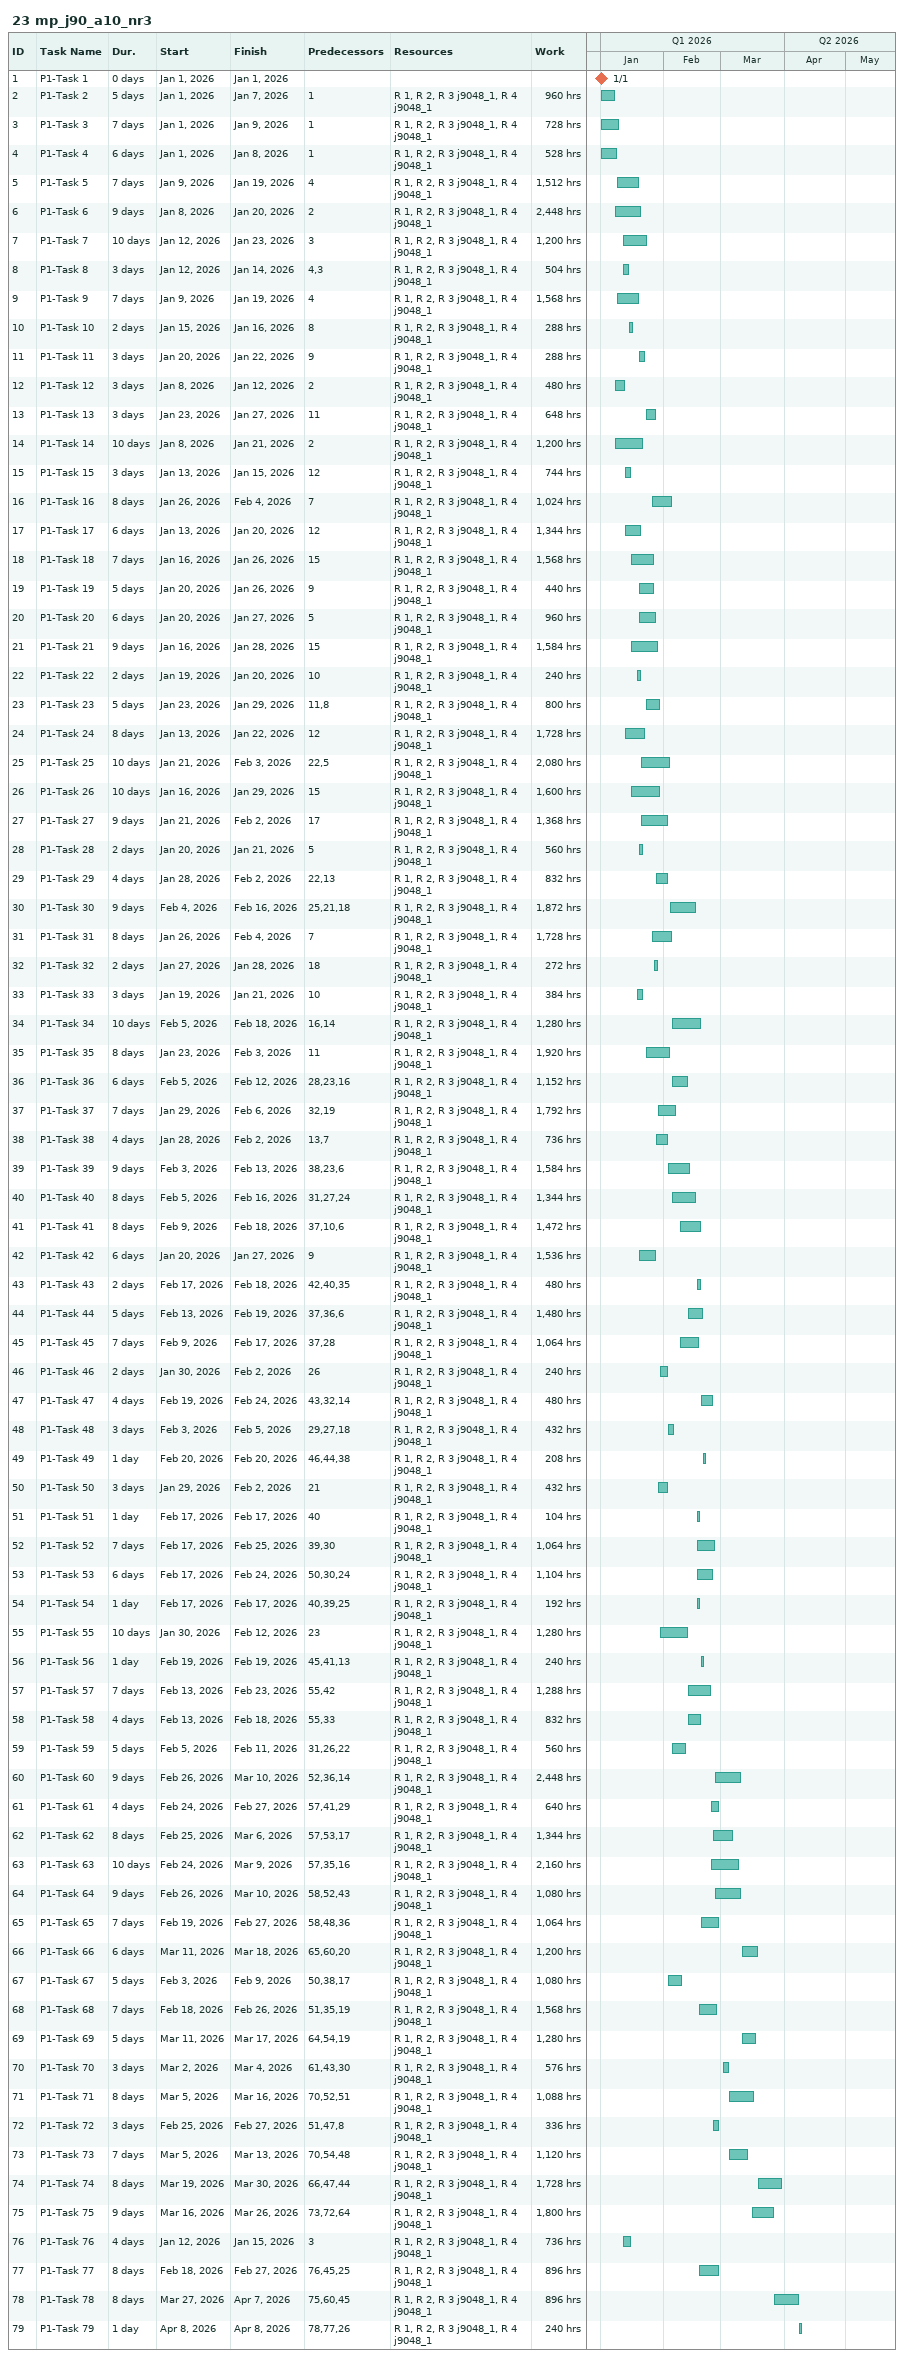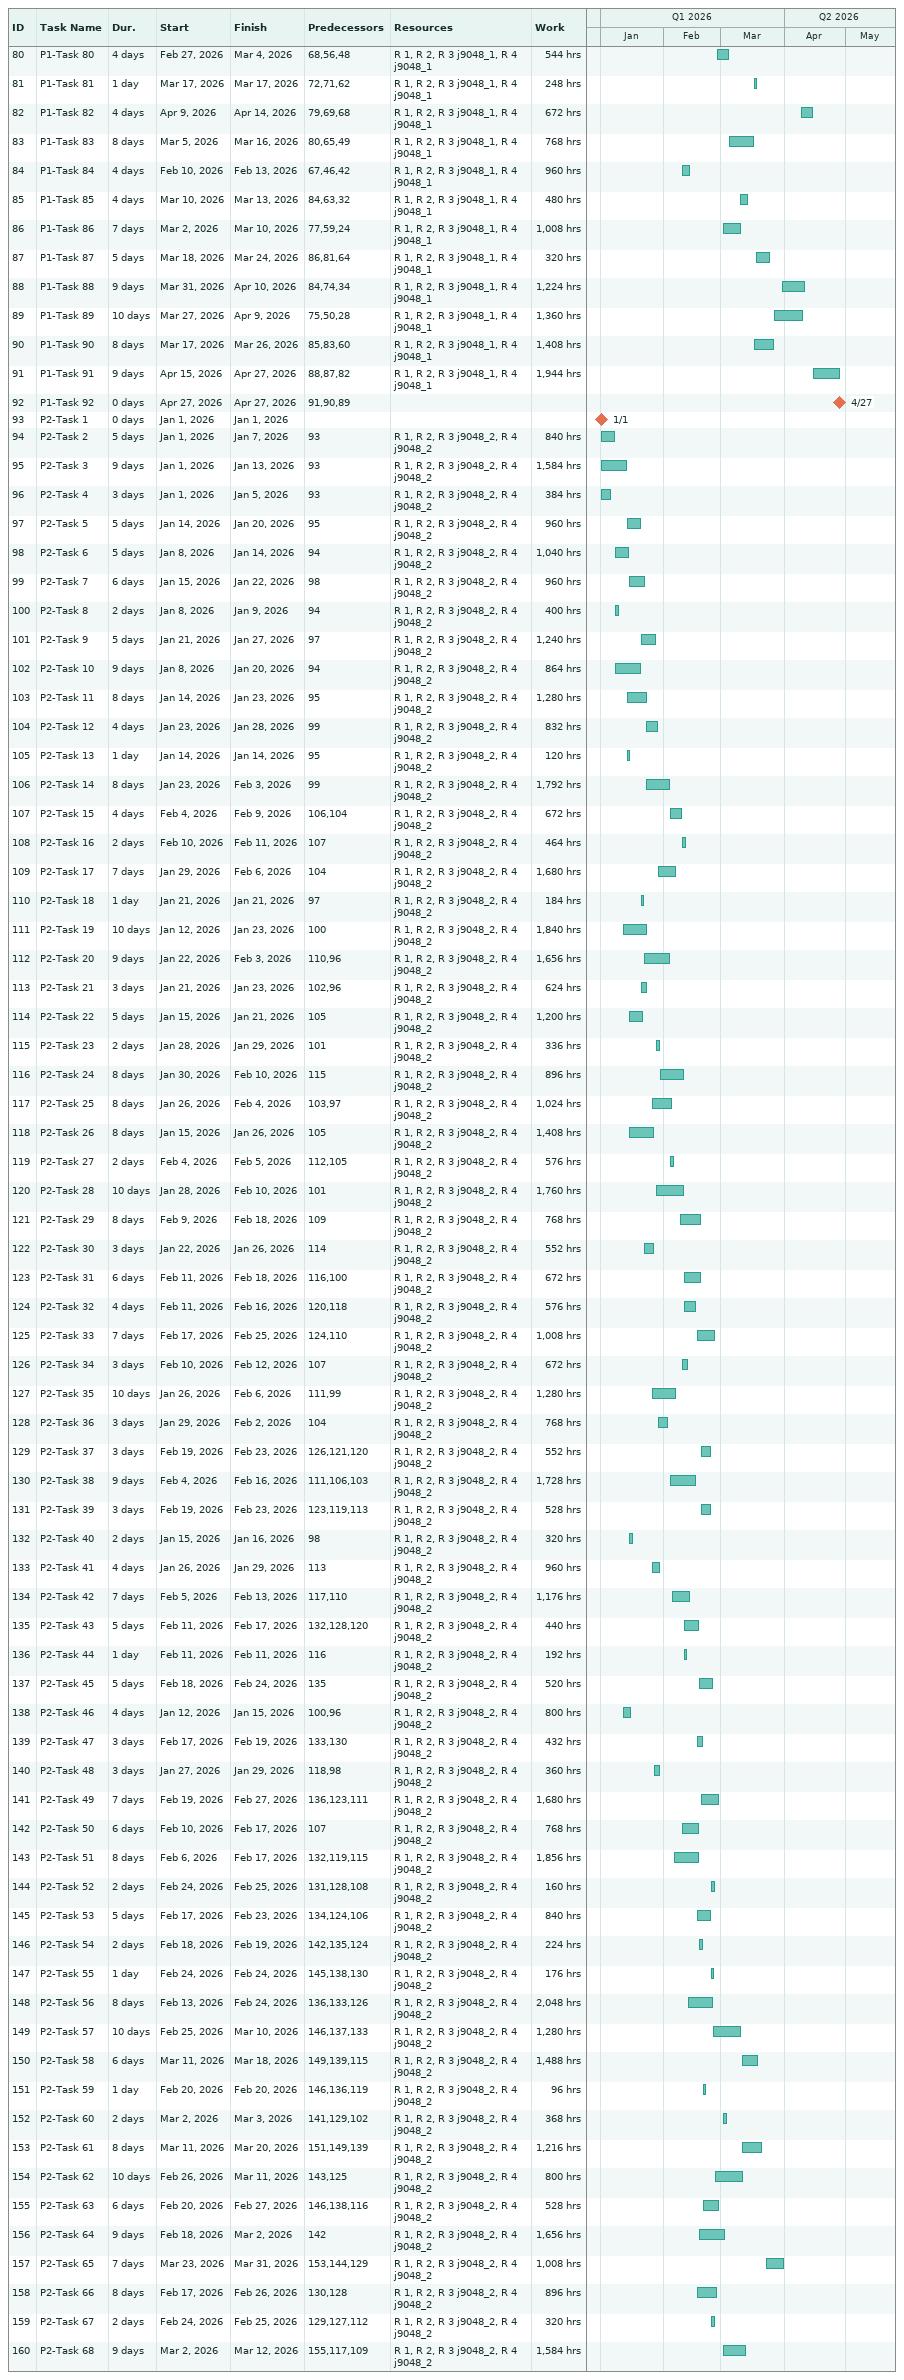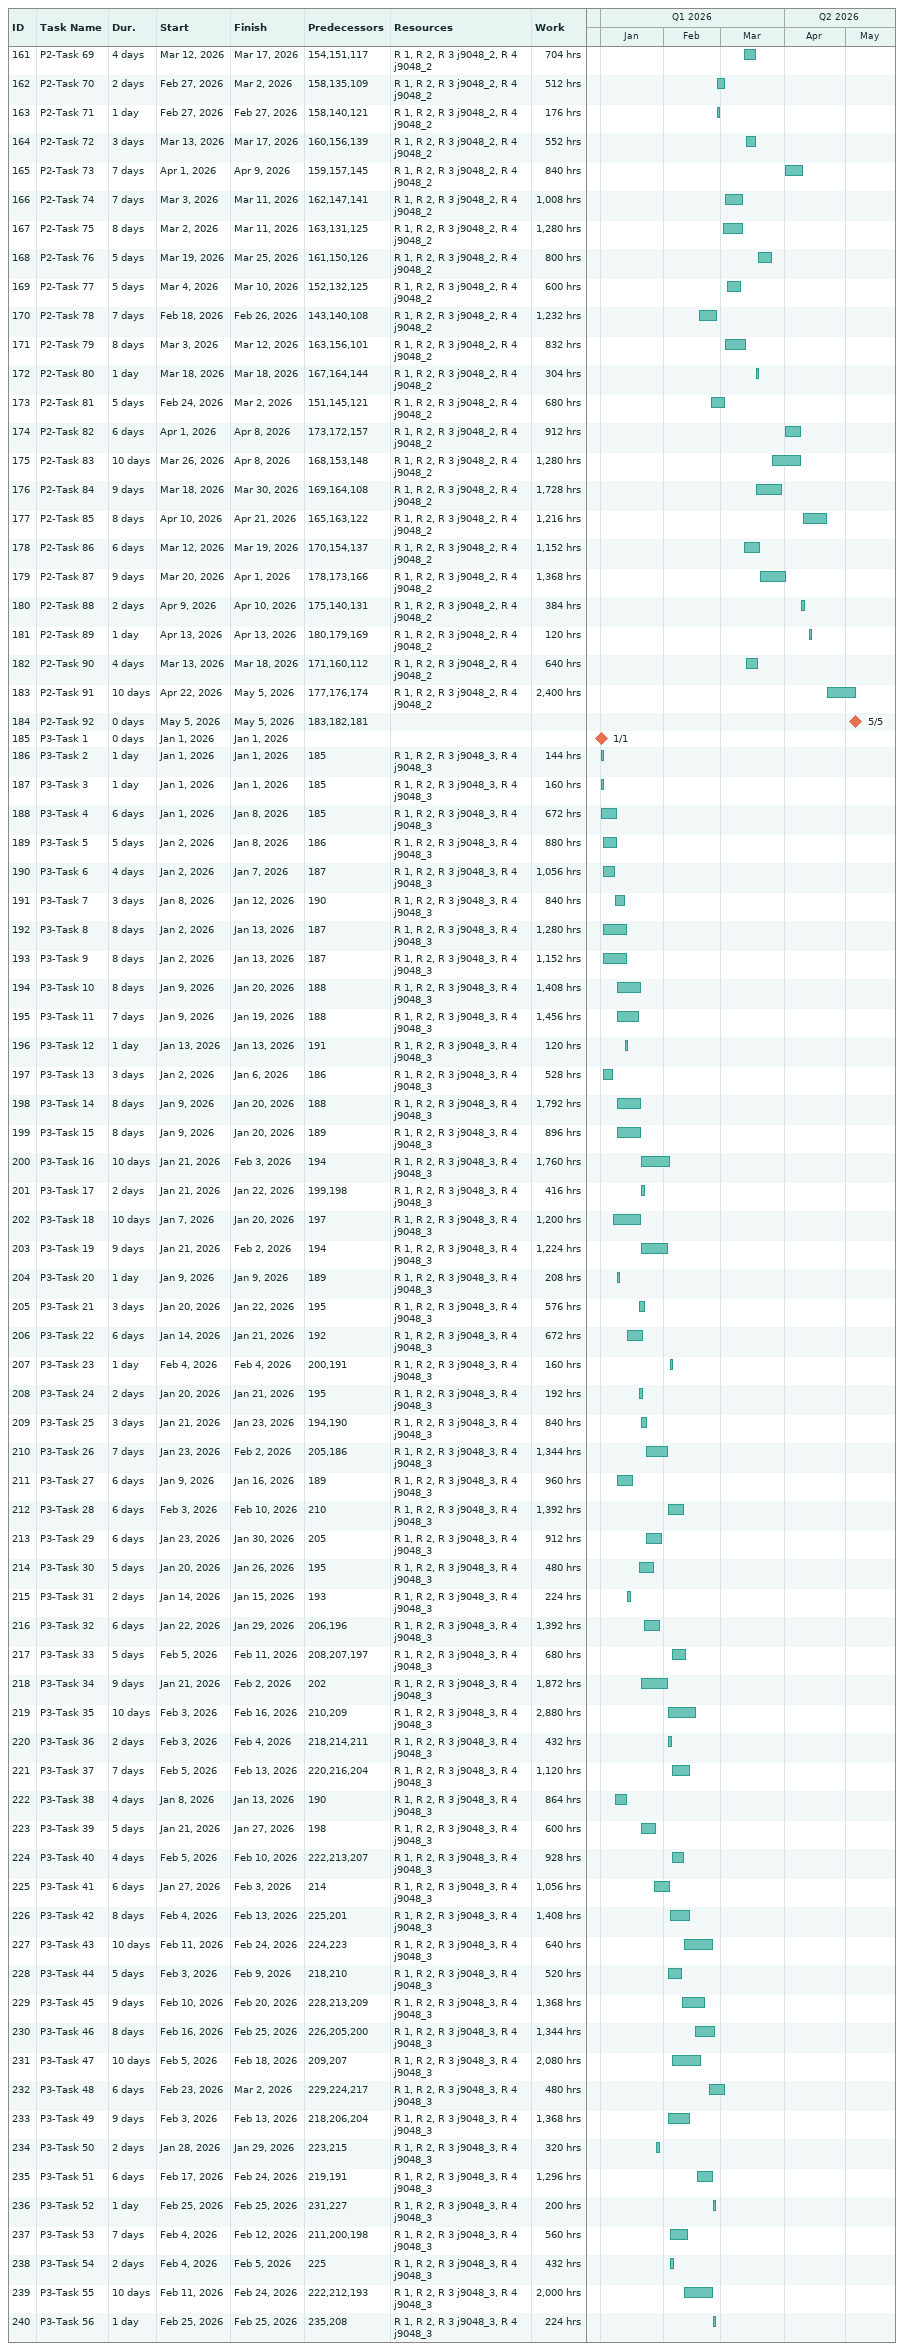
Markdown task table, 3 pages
23 mp_j90_a10_nr3

| ID | Task | Duration | Start | Finish | Predecessors | Resources | Work (h) |
|---|---|---|---|---|---|---|---|
| 1 | P1-Task 1 | 0d | 2026-01-01 | 2026-01-01 |  |  |  |
| 2 | P1-Task 2 | 5d | 2026-01-01 | 2026-01-07 | 1 | R 1, R 2, R 3 j9048_1, R 4 j9048_1 | 960 |
| 3 | P1-Task 3 | 7d | 2026-01-01 | 2026-01-09 | 1 | R 1, R 2, R 3 j9048_1, R 4 j9048_1 | 728 |
| 4 | P1-Task 4 | 6d | 2026-01-01 | 2026-01-08 | 1 | R 1, R 2, R 3 j9048_1, R 4 j9048_1 | 528 |
| 5 | P1-Task 5 | 7d | 2026-01-09 | 2026-01-19 | 4 | R 1, R 2, R 3 j9048_1, R 4 j9048_1 | 1512 |
| 6 | P1-Task 6 | 9d | 2026-01-08 | 2026-01-20 | 2 | R 1, R 2, R 3 j9048_1, R 4 j9048_1 | 2448 |
| 7 | P1-Task 7 | 10d | 2026-01-12 | 2026-01-23 | 3 | R 1, R 2, R 3 j9048_1, R 4 j9048_1 | 1200 |
| 8 | P1-Task 8 | 3d | 2026-01-12 | 2026-01-14 | 4, 3 | R 1, R 2, R 3 j9048_1, R 4 j9048_1 | 504 |
| 9 | P1-Task 9 | 7d | 2026-01-09 | 2026-01-19 | 4 | R 1, R 2, R 3 j9048_1, R 4 j9048_1 | 1568 |
| 10 | P1-Task 10 | 2d | 2026-01-15 | 2026-01-16 | 8 | R 1, R 2, R 3 j9048_1, R 4 j9048_1 | 288 |
| 11 | P1-Task 11 | 3d | 2026-01-20 | 2026-01-22 | 9 | R 1, R 2, R 3 j9048_1, R 4 j9048_1 | 288 |
| 12 | P1-Task 12 | 3d | 2026-01-08 | 2026-01-12 | 2 | R 1, R 2, R 3 j9048_1, R 4 j9048_1 | 480 |
| 13 | P1-Task 13 | 3d | 2026-01-23 | 2026-01-27 | 11 | R 1, R 2, R 3 j9048_1, R 4 j9048_1 | 648 |
| 14 | P1-Task 14 | 10d | 2026-01-08 | 2026-01-21 | 2 | R 1, R 2, R 3 j9048_1, R 4 j9048_1 | 1200 |
| 15 | P1-Task 15 | 3d | 2026-01-13 | 2026-01-15 | 12 | R 1, R 2, R 3 j9048_1, R 4 j9048_1 | 744 |
| 16 | P1-Task 16 | 8d | 2026-01-26 | 2026-02-04 | 7 | R 1, R 2, R 3 j9048_1, R 4 j9048_1 | 1024 |
| 17 | P1-Task 17 | 6d | 2026-01-13 | 2026-01-20 | 12 | R 1, R 2, R 3 j9048_1, R 4 j9048_1 | 1344 |
| 18 | P1-Task 18 | 7d | 2026-01-16 | 2026-01-26 | 15 | R 1, R 2, R 3 j9048_1, R 4 j9048_1 | 1568 |
| 19 | P1-Task 19 | 5d | 2026-01-20 | 2026-01-26 | 9 | R 1, R 2, R 3 j9048_1, R 4 j9048_1 | 440 |
| 20 | P1-Task 20 | 6d | 2026-01-20 | 2026-01-27 | 5 | R 1, R 2, R 3 j9048_1, R 4 j9048_1 | 960 |
| 21 | P1-Task 21 | 9d | 2026-01-16 | 2026-01-28 | 15 | R 1, R 2, R 3 j9048_1, R 4 j9048_1 | 1584 |
| 22 | P1-Task 22 | 2d | 2026-01-19 | 2026-01-20 | 10 | R 1, R 2, R 3 j9048_1, R 4 j9048_1 | 240 |
| 23 | P1-Task 23 | 5d | 2026-01-23 | 2026-01-29 | 11, 8 | R 1, R 2, R 3 j9048_1, R 4 j9048_1 | 800 |
| 24 | P1-Task 24 | 8d | 2026-01-13 | 2026-01-22 | 12 | R 1, R 2, R 3 j9048_1, R 4 j9048_1 | 1728 |
| 25 | P1-Task 25 | 10d | 2026-01-21 | 2026-02-03 | 22, 5 | R 1, R 2, R 3 j9048_1, R 4 j9048_1 | 2080 |
| 26 | P1-Task 26 | 10d | 2026-01-16 | 2026-01-29 | 15 | R 1, R 2, R 3 j9048_1, R 4 j9048_1 | 1600 |
| 27 | P1-Task 27 | 9d | 2026-01-21 | 2026-02-02 | 17 | R 1, R 2, R 3 j9048_1, R 4 j9048_1 | 1368 |
| 28 | P1-Task 28 | 2d | 2026-01-20 | 2026-01-21 | 5 | R 1, R 2, R 3 j9048_1, R 4 j9048_1 | 560 |
| 29 | P1-Task 29 | 4d | 2026-01-28 | 2026-02-02 | 22, 13 | R 1, R 2, R 3 j9048_1, R 4 j9048_1 | 832 |
| 30 | P1-Task 30 | 9d | 2026-02-04 | 2026-02-16 | 25, 21, 18 | R 1, R 2, R 3 j9048_1, R 4 j9048_1 | 1872 |
| 31 | P1-Task 31 | 8d | 2026-01-26 | 2026-02-04 | 7 | R 1, R 2, R 3 j9048_1, R 4 j9048_1 | 1728 |
| 32 | P1-Task 32 | 2d | 2026-01-27 | 2026-01-28 | 18 | R 1, R 2, R 3 j9048_1, R 4 j9048_1 | 272 |
| 33 | P1-Task 33 | 3d | 2026-01-19 | 2026-01-21 | 10 | R 1, R 2, R 3 j9048_1, R 4 j9048_1 | 384 |
| 34 | P1-Task 34 | 10d | 2026-02-05 | 2026-02-18 | 16, 14 | R 1, R 2, R 3 j9048_1, R 4 j9048_1 | 1280 |
| 35 | P1-Task 35 | 8d | 2026-01-23 | 2026-02-03 | 11 | R 1, R 2, R 3 j9048_1, R 4 j9048_1 | 1920 |
| 36 | P1-Task 36 | 6d | 2026-02-05 | 2026-02-12 | 28, 23, 16 | R 1, R 2, R 3 j9048_1, R 4 j9048_1 | 1152 |
| 37 | P1-Task 37 | 7d | 2026-01-29 | 2026-02-06 | 32, 19 | R 1, R 2, R 3 j9048_1, R 4 j9048_1 | 1792 |
| 38 | P1-Task 38 | 4d | 2026-01-28 | 2026-02-02 | 13, 7 | R 1, R 2, R 3 j9048_1, R 4 j9048_1 | 736 |
| 39 | P1-Task 39 | 9d | 2026-02-03 | 2026-02-13 | 38, 23, 6 | R 1, R 2, R 3 j9048_1, R 4 j9048_1 | 1584 |
| 40 | P1-Task 40 | 8d | 2026-02-05 | 2026-02-16 | 31, 27, 24 | R 1, R 2, R 3 j9048_1, R 4 j9048_1 | 1344 |
| 41 | P1-Task 41 | 8d | 2026-02-09 | 2026-02-18 | 37, 10, 6 | R 1, R 2, R 3 j9048_1, R 4 j9048_1 | 1472 |
| 42 | P1-Task 42 | 6d | 2026-01-20 | 2026-01-27 | 9 | R 1, R 2, R 3 j9048_1, R 4 j9048_1 | 1536 |
| 43 | P1-Task 43 | 2d | 2026-02-17 | 2026-02-18 | 42, 40, 35 | R 1, R 2, R 3 j9048_1, R 4 j9048_1 | 480 |
| 44 | P1-Task 44 | 5d | 2026-02-13 | 2026-02-19 | 37, 36, 6 | R 1, R 2, R 3 j9048_1, R 4 j9048_1 | 1480 |
| 45 | P1-Task 45 | 7d | 2026-02-09 | 2026-02-17 | 37, 28 | R 1, R 2, R 3 j9048_1, R 4 j9048_1 | 1064 |
| 46 | P1-Task 46 | 2d | 2026-01-30 | 2026-02-02 | 26 | R 1, R 2, R 3 j9048_1, R 4 j9048_1 | 240 |
| 47 | P1-Task 47 | 4d | 2026-02-19 | 2026-02-24 | 43, 32, 14 | R 1, R 2, R 3 j9048_1, R 4 j9048_1 | 480 |
| 48 | P1-Task 48 | 3d | 2026-02-03 | 2026-02-05 | 29, 27, 18 | R 1, R 2, R 3 j9048_1, R 4 j9048_1 | 432 |
| 49 | P1-Task 49 | 1d | 2026-02-20 | 2026-02-20 | 46, 44, 38 | R 1, R 2, R 3 j9048_1, R 4 j9048_1 | 208 |
| 50 | P1-Task 50 | 3d | 2026-01-29 | 2026-02-02 | 21 | R 1, R 2, R 3 j9048_1, R 4 j9048_1 | 432 |
| 51 | P1-Task 51 | 1d | 2026-02-17 | 2026-02-17 | 40 | R 1, R 2, R 3 j9048_1, R 4 j9048_1 | 104 |
| 52 | P1-Task 52 | 7d | 2026-02-17 | 2026-02-25 | 39, 30 | R 1, R 2, R 3 j9048_1, R 4 j9048_1 | 1064 |
| 53 | P1-Task 53 | 6d | 2026-02-17 | 2026-02-24 | 50, 30, 24 | R 1, R 2, R 3 j9048_1, R 4 j9048_1 | 1104 |
| 54 | P1-Task 54 | 1d | 2026-02-17 | 2026-02-17 | 40, 39, 25 | R 1, R 2, R 3 j9048_1, R 4 j9048_1 | 192 |
| 55 | P1-Task 55 | 10d | 2026-01-30 | 2026-02-12 | 23 | R 1, R 2, R 3 j9048_1, R 4 j9048_1 | 1280 |
| 56 | P1-Task 56 | 1d | 2026-02-19 | 2026-02-19 | 45, 41, 13 | R 1, R 2, R 3 j9048_1, R 4 j9048_1 | 240 |
| 57 | P1-Task 57 | 7d | 2026-02-13 | 2026-02-23 | 55, 42 | R 1, R 2, R 3 j9048_1, R 4 j9048_1 | 1288 |
| 58 | P1-Task 58 | 4d | 2026-02-13 | 2026-02-18 | 55, 33 | R 1, R 2, R 3 j9048_1, R 4 j9048_1 | 832 |
| 59 | P1-Task 59 | 5d | 2026-02-05 | 2026-02-11 | 31, 26, 22 | R 1, R 2, R 3 j9048_1, R 4 j9048_1 | 560 |
| 60 | P1-Task 60 | 9d | 2026-02-26 | 2026-03-10 | 52, 36, 14 | R 1, R 2, R 3 j9048_1, R 4 j9048_1 | 2448 |
| 61 | P1-Task 61 | 4d | 2026-02-24 | 2026-02-27 | 57, 41, 29 | R 1, R 2, R 3 j9048_1, R 4 j9048_1 | 640 |
| 62 | P1-Task 62 | 8d | 2026-02-25 | 2026-03-06 | 57, 53, 17 | R 1, R 2, R 3 j9048_1, R 4 j9048_1 | 1344 |
| 63 | P1-Task 63 | 10d | 2026-02-24 | 2026-03-09 | 57, 35, 16 | R 1, R 2, R 3 j9048_1, R 4 j9048_1 | 2160 |
| 64 | P1-Task 64 | 9d | 2026-02-26 | 2026-03-10 | 58, 52, 43 | R 1, R 2, R 3 j9048_1, R 4 j9048_1 | 1080 |
| 65 | P1-Task 65 | 7d | 2026-02-19 | 2026-02-27 | 58, 48, 36 | R 1, R 2, R 3 j9048_1, R 4 j9048_1 | 1064 |
| 66 | P1-Task 66 | 6d | 2026-03-11 | 2026-03-18 | 65, 60, 20 | R 1, R 2, R 3 j9048_1, R 4 j9048_1 | 1200 |
| 67 | P1-Task 67 | 5d | 2026-02-03 | 2026-02-09 | 50, 38, 17 | R 1, R 2, R 3 j9048_1, R 4 j9048_1 | 1080 |
| 68 | P1-Task 68 | 7d | 2026-02-18 | 2026-02-26 | 51, 35, 19 | R 1, R 2, R 3 j9048_1, R 4 j9048_1 | 1568 |
| 69 | P1-Task 69 | 5d | 2026-03-11 | 2026-03-17 | 64, 54, 19 | R 1, R 2, R 3 j9048_1, R 4 j9048_1 | 1280 |
| 70 | P1-Task 70 | 3d | 2026-03-02 | 2026-03-04 | 61, 43, 30 | R 1, R 2, R 3 j9048_1, R 4 j9048_1 | 576 |
| 71 | P1-Task 71 | 8d | 2026-03-05 | 2026-03-16 | 70, 52, 51 | R 1, R 2, R 3 j9048_1, R 4 j9048_1 | 1088 |
| 72 | P1-Task 72 | 3d | 2026-02-25 | 2026-02-27 | 51, 47, 8 | R 1, R 2, R 3 j9048_1, R 4 j9048_1 | 336 |
| 73 | P1-Task 73 | 7d | 2026-03-05 | 2026-03-13 | 70, 54, 48 | R 1, R 2, R 3 j9048_1, R 4 j9048_1 | 1120 |
| 74 | P1-Task 74 | 8d | 2026-03-19 | 2026-03-30 | 66, 47, 44 | R 1, R 2, R 3 j9048_1, R 4 j9048_1 | 1728 |
| 75 | P1-Task 75 | 9d | 2026-03-16 | 2026-03-26 | 73, 72, 64 | R 1, R 2, R 3 j9048_1, R 4 j9048_1 | 1800 |
| 76 | P1-Task 76 | 4d | 2026-01-12 | 2026-01-15 | 3 | R 1, R 2, R 3 j9048_1, R 4 j9048_1 | 736 |
| 77 | P1-Task 77 | 8d | 2026-02-18 | 2026-02-27 | 76, 45, 25 | R 1, R 2, R 3 j9048_1, R 4 j9048_1 | 896 |
| 78 | P1-Task 78 | 8d | 2026-03-27 | 2026-04-07 | 75, 60, 45 | R 1, R 2, R 3 j9048_1, R 4 j9048_1 | 896 |
| 79 | P1-Task 79 | 1d | 2026-04-08 | 2026-04-08 | 78, 77, 26 | R 1, R 2, R 3 j9048_1, R 4 j9048_1 | 240 |
| 80 | P1-Task 80 | 4d | 2026-02-27 | 2026-03-04 | 68, 56, 48 | R 1, R 2, R 3 j9048_1, R 4 j9048_1 | 544 |
| 81 | P1-Task 81 | 1d | 2026-03-17 | 2026-03-17 | 72, 71, 62 | R 1, R 2, R 3 j9048_1, R 4 j9048_1 | 248 |
| 82 | P1-Task 82 | 4d | 2026-04-09 | 2026-04-14 | 79, 69, 68 | R 1, R 2, R 3 j9048_1, R 4 j9048_1 | 672 |
| 83 | P1-Task 83 | 8d | 2026-03-05 | 2026-03-16 | 80, 65, 49 | R 1, R 2, R 3 j9048_1, R 4 j9048_1 | 768 |
| 84 | P1-Task 84 | 4d | 2026-02-10 | 2026-02-13 | 67, 46, 42 | R 1, R 2, R 3 j9048_1, R 4 j9048_1 | 960 |
| 85 | P1-Task 85 | 4d | 2026-03-10 | 2026-03-13 | 84, 63, 32 | R 1, R 2, R 3 j9048_1, R 4 j9048_1 | 480 |
| 86 | P1-Task 86 | 7d | 2026-03-02 | 2026-03-10 | 77, 59, 24 | R 1, R 2, R 3 j9048_1, R 4 j9048_1 | 1008 |
| 87 | P1-Task 87 | 5d | 2026-03-18 | 2026-03-24 | 86, 81, 64 | R 1, R 2, R 3 j9048_1, R 4 j9048_1 | 320 |
| 88 | P1-Task 88 | 9d | 2026-03-31 | 2026-04-10 | 84, 74, 34 | R 1, R 2, R 3 j9048_1, R 4 j9048_1 | 1224 |
| 89 | P1-Task 89 | 10d | 2026-03-27 | 2026-04-09 | 75, 50, 28 | R 1, R 2, R 3 j9048_1, R 4 j9048_1 | 1360 |
| 90 | P1-Task 90 | 8d | 2026-03-17 | 2026-03-26 | 85, 83, 60 | R 1, R 2, R 3 j9048_1, R 4 j9048_1 | 1408 |
| 91 | P1-Task 91 | 9d | 2026-04-15 | 2026-04-27 | 88, 87, 82 | R 1, R 2, R 3 j9048_1, R 4 j9048_1 | 1944 |
| 92 | P1-Task 92 | 0d | 2026-04-27 | 2026-04-27 | 91, 90, 89 |  |  |
| 93 | P2-Task 1 | 0d | 2026-01-01 | 2026-01-01 |  |  |  |
| 94 | P2-Task 2 | 5d | 2026-01-01 | 2026-01-07 | 93 | R 1, R 2, R 3 j9048_2, R 4 j9048_2 | 840 |
| 95 | P2-Task 3 | 9d | 2026-01-01 | 2026-01-13 | 93 | R 1, R 2, R 3 j9048_2, R 4 j9048_2 | 1584 |
| 96 | P2-Task 4 | 3d | 2026-01-01 | 2026-01-05 | 93 | R 1, R 2, R 3 j9048_2, R 4 j9048_2 | 384 |
| 97 | P2-Task 5 | 5d | 2026-01-14 | 2026-01-20 | 95 | R 1, R 2, R 3 j9048_2, R 4 j9048_2 | 960 |
| 98 | P2-Task 6 | 5d | 2026-01-08 | 2026-01-14 | 94 | R 1, R 2, R 3 j9048_2, R 4 j9048_2 | 1040 |
| 99 | P2-Task 7 | 6d | 2026-01-15 | 2026-01-22 | 98 | R 1, R 2, R 3 j9048_2, R 4 j9048_2 | 960 |
| 100 | P2-Task 8 | 2d | 2026-01-08 | 2026-01-09 | 94 | R 1, R 2, R 3 j9048_2, R 4 j9048_2 | 400 |
| 101 | P2-Task 9 | 5d | 2026-01-21 | 2026-01-27 | 97 | R 1, R 2, R 3 j9048_2, R 4 j9048_2 | 1240 |
| 102 | P2-Task 10 | 9d | 2026-01-08 | 2026-01-20 | 94 | R 1, R 2, R 3 j9048_2, R 4 j9048_2 | 864 |
| 103 | P2-Task 11 | 8d | 2026-01-14 | 2026-01-23 | 95 | R 1, R 2, R 3 j9048_2, R 4 j9048_2 | 1280 |
| 104 | P2-Task 12 | 4d | 2026-01-23 | 2026-01-28 | 99 | R 1, R 2, R 3 j9048_2, R 4 j9048_2 | 832 |
| 105 | P2-Task 13 | 1d | 2026-01-14 | 2026-01-14 | 95 | R 1, R 2, R 3 j9048_2, R 4 j9048_2 | 120 |
| 106 | P2-Task 14 | 8d | 2026-01-23 | 2026-02-03 | 99 | R 1, R 2, R 3 j9048_2, R 4 j9048_2 | 1792 |
| 107 | P2-Task 15 | 4d | 2026-02-04 | 2026-02-09 | 106, 104 | R 1, R 2, R 3 j9048_2, R 4 j9048_2 | 672 |
| 108 | P2-Task 16 | 2d | 2026-02-10 | 2026-02-11 | 107 | R 1, R 2, R 3 j9048_2, R 4 j9048_2 | 464 |
| 109 | P2-Task 17 | 7d | 2026-01-29 | 2026-02-06 | 104 | R 1, R 2, R 3 j9048_2, R 4 j9048_2 | 1680 |
| 110 | P2-Task 18 | 1d | 2026-01-21 | 2026-01-21 | 97 | R 1, R 2, R 3 j9048_2, R 4 j9048_2 | 184 |
| 111 | P2-Task 19 | 10d | 2026-01-12 | 2026-01-23 | 100 | R 1, R 2, R 3 j9048_2, R 4 j9048_2 | 1840 |
| 112 | P2-Task 20 | 9d | 2026-01-22 | 2026-02-03 | 110, 96 | R 1, R 2, R 3 j9048_2, R 4 j9048_2 | 1656 |
| 113 | P2-Task 21 | 3d | 2026-01-21 | 2026-01-23 | 102, 96 | R 1, R 2, R 3 j9048_2, R 4 j9048_2 | 624 |
| 114 | P2-Task 22 | 5d | 2026-01-15 | 2026-01-21 | 105 | R 1, R 2, R 3 j9048_2, R 4 j9048_2 | 1200 |
| 115 | P2-Task 23 | 2d | 2026-01-28 | 2026-01-29 | 101 | R 1, R 2, R 3 j9048_2, R 4 j9048_2 | 336 |
| 116 | P2-Task 24 | 8d | 2026-01-30 | 2026-02-10 | 115 | R 1, R 2, R 3 j9048_2, R 4 j9048_2 | 896 |
| 117 | P2-Task 25 | 8d | 2026-01-26 | 2026-02-04 | 103, 97 | R 1, R 2, R 3 j9048_2, R 4 j9048_2 | 1024 |
| 118 | P2-Task 26 | 8d | 2026-01-15 | 2026-01-26 | 105 | R 1, R 2, R 3 j9048_2, R 4 j9048_2 | 1408 |
| 119 | P2-Task 27 | 2d | 2026-02-04 | 2026-02-05 | 112, 105 | R 1, R 2, R 3 j9048_2, R 4 j9048_2 | 576 |
| 120 | P2-Task 28 | 10d | 2026-01-28 | 2026-02-10 | 101 | R 1, R 2, R 3 j9048_2, R 4 j9048_2 | 1760 |
| 121 | P2-Task 29 | 8d | 2026-02-09 | 2026-02-18 | 109 | R 1, R 2, R 3 j9048_2, R 4 j9048_2 | 768 |
| 122 | P2-Task 30 | 3d | 2026-01-22 | 2026-01-26 | 114 | R 1, R 2, R 3 j9048_2, R 4 j9048_2 | 552 |
| 123 | P2-Task 31 | 6d | 2026-02-11 | 2026-02-18 | 116, 100 | R 1, R 2, R 3 j9048_2, R 4 j9048_2 | 672 |
| 124 | P2-Task 32 | 4d | 2026-02-11 | 2026-02-16 | 120, 118 | R 1, R 2, R 3 j9048_2, R 4 j9048_2 | 576 |
| 125 | P2-Task 33 | 7d | 2026-02-17 | 2026-02-25 | 124, 110 | R 1, R 2, R 3 j9048_2, R 4 j9048_2 | 1008 |
| 126 | P2-Task 34 | 3d | 2026-02-10 | 2026-02-12 | 107 | R 1, R 2, R 3 j9048_2, R 4 j9048_2 | 672 |
| 127 | P2-Task 35 | 10d | 2026-01-26 | 2026-02-06 | 111, 99 | R 1, R 2, R 3 j9048_2, R 4 j9048_2 | 1280 |
| 128 | P2-Task 36 | 3d | 2026-01-29 | 2026-02-02 | 104 | R 1, R 2, R 3 j9048_2, R 4 j9048_2 | 768 |
| 129 | P2-Task 37 | 3d | 2026-02-19 | 2026-02-23 | 126, 121, 120 | R 1, R 2, R 3 j9048_2, R 4 j9048_2 | 552 |
| 130 | P2-Task 38 | 9d | 2026-02-04 | 2026-02-16 | 111, 106, 103 | R 1, R 2, R 3 j9048_2, R 4 j9048_2 | 1728 |
| 131 | P2-Task 39 | 3d | 2026-02-19 | 2026-02-23 | 123, 119, 113 | R 1, R 2, R 3 j9048_2, R 4 j9048_2 | 528 |
| 132 | P2-Task 40 | 2d | 2026-01-15 | 2026-01-16 | 98 | R 1, R 2, R 3 j9048_2, R 4 j9048_2 | 320 |
| 133 | P2-Task 41 | 4d | 2026-01-26 | 2026-01-29 | 113 | R 1, R 2, R 3 j9048_2, R 4 j9048_2 | 960 |
| 134 | P2-Task 42 | 7d | 2026-02-05 | 2026-02-13 | 117, 110 | R 1, R 2, R 3 j9048_2, R 4 j9048_2 | 1176 |
| 135 | P2-Task 43 | 5d | 2026-02-11 | 2026-02-17 | 132, 128, 120 | R 1, R 2, R 3 j9048_2, R 4 j9048_2 | 440 |
| 136 | P2-Task 44 | 1d | 2026-02-11 | 2026-02-11 | 116 | R 1, R 2, R 3 j9048_2, R 4 j9048_2 | 192 |
| 137 | P2-Task 45 | 5d | 2026-02-18 | 2026-02-24 | 135 | R 1, R 2, R 3 j9048_2, R 4 j9048_2 | 520 |
| 138 | P2-Task 46 | 4d | 2026-01-12 | 2026-01-15 | 100, 96 | R 1, R 2, R 3 j9048_2, R 4 j9048_2 | 800 |
| 139 | P2-Task 47 | 3d | 2026-02-17 | 2026-02-19 | 133, 130 | R 1, R 2, R 3 j9048_2, R 4 j9048_2 | 432 |
| 140 | P2-Task 48 | 3d | 2026-01-27 | 2026-01-29 | 118, 98 | R 1, R 2, R 3 j9048_2, R 4 j9048_2 | 360 |
| 141 | P2-Task 49 | 7d | 2026-02-19 | 2026-02-27 | 136, 123, 111 | R 1, R 2, R 3 j9048_2, R 4 j9048_2 | 1680 |
| 142 | P2-Task 50 | 6d | 2026-02-10 | 2026-02-17 | 107 | R 1, R 2, R 3 j9048_2, R 4 j9048_2 | 768 |
| 143 | P2-Task 51 | 8d | 2026-02-06 | 2026-02-17 | 132, 119, 115 | R 1, R 2, R 3 j9048_2, R 4 j9048_2 | 1856 |
| 144 | P2-Task 52 | 2d | 2026-02-24 | 2026-02-25 | 131, 128, 108 | R 1, R 2, R 3 j9048_2, R 4 j9048_2 | 160 |
| 145 | P2-Task 53 | 5d | 2026-02-17 | 2026-02-23 | 134, 124, 106 | R 1, R 2, R 3 j9048_2, R 4 j9048_2 | 840 |
| 146 | P2-Task 54 | 2d | 2026-02-18 | 2026-02-19 | 142, 135, 124 | R 1, R 2, R 3 j9048_2, R 4 j9048_2 | 224 |
| 147 | P2-Task 55 | 1d | 2026-02-24 | 2026-02-24 | 145, 138, 130 | R 1, R 2, R 3 j9048_2, R 4 j9048_2 | 176 |
| 148 | P2-Task 56 | 8d | 2026-02-13 | 2026-02-24 | 136, 133, 126 | R 1, R 2, R 3 j9048_2, R 4 j9048_2 | 2048 |
| 149 | P2-Task 57 | 10d | 2026-02-25 | 2026-03-10 | 146, 137, 133 | R 1, R 2, R 3 j9048_2, R 4 j9048_2 | 1280 |
| 150 | P2-Task 58 | 6d | 2026-03-11 | 2026-03-18 | 149, 139, 115 | R 1, R 2, R 3 j9048_2, R 4 j9048_2 | 1488 |
| 151 | P2-Task 59 | 1d | 2026-02-20 | 2026-02-20 | 146, 136, 119 | R 1, R 2, R 3 j9048_2, R 4 j9048_2 | 96 |
| 152 | P2-Task 60 | 2d | 2026-03-02 | 2026-03-03 | 141, 129, 102 | R 1, R 2, R 3 j9048_2, R 4 j9048_2 | 368 |
| 153 | P2-Task 61 | 8d | 2026-03-11 | 2026-03-20 | 151, 149, 139 | R 1, R 2, R 3 j9048_2, R 4 j9048_2 | 1216 |
| 154 | P2-Task 62 | 10d | 2026-02-26 | 2026-03-11 | 143, 125 | R 1, R 2, R 3 j9048_2, R 4 j9048_2 | 800 |
| 155 | P2-Task 63 | 6d | 2026-02-20 | 2026-02-27 | 146, 138, 116 | R 1, R 2, R 3 j9048_2, R 4 j9048_2 | 528 |
| 156 | P2-Task 64 | 9d | 2026-02-18 | 2026-03-02 | 142 | R 1, R 2, R 3 j9048_2, R 4 j9048_2 | 1656 |
| 157 | P2-Task 65 | 7d | 2026-03-23 | 2026-03-31 | 153, 144, 129 | R 1, R 2, R 3 j9048_2, R 4 j9048_2 | 1008 |
| 158 | P2-Task 66 | 8d | 2026-02-17 | 2026-02-26 | 130, 128 | R 1, R 2, R 3 j9048_2, R 4 j9048_2 | 896 |
| 159 | P2-Task 67 | 2d | 2026-02-24 | 2026-02-25 | 129, 127, 112 | R 1, R 2, R 3 j9048_2, R 4 j9048_2 | 320 |
| 160 | P2-Task 68 | 9d | 2026-03-02 | 2026-03-12 | 155, 117, 109 | R 1, R 2, R 3 j9048_2, R 4 j9048_2 | 1584 |
| 161 | P2-Task 69 | 4d | 2026-03-12 | 2026-03-17 | 154, 151, 117 | R 1, R 2, R 3 j9048_2, R 4 j9048_2 | 704 |
| 162 | P2-Task 70 | 2d | 2026-02-27 | 2026-03-02 | 158, 135, 109 | R 1, R 2, R 3 j9048_2, R 4 j9048_2 | 512 |
| 163 | P2-Task 71 | 1d | 2026-02-27 | 2026-02-27 | 158, 140, 121 | R 1, R 2, R 3 j9048_2, R 4 j9048_2 | 176 |
| 164 | P2-Task 72 | 3d | 2026-03-13 | 2026-03-17 | 160, 156, 139 | R 1, R 2, R 3 j9048_2, R 4 j9048_2 | 552 |
| 165 | P2-Task 73 | 7d | 2026-04-01 | 2026-04-09 | 159, 157, 145 | R 1, R 2, R 3 j9048_2, R 4 j9048_2 | 840 |
| 166 | P2-Task 74 | 7d | 2026-03-03 | 2026-03-11 | 162, 147, 141 | R 1, R 2, R 3 j9048_2, R 4 j9048_2 | 1008 |
| 167 | P2-Task 75 | 8d | 2026-03-02 | 2026-03-11 | 163, 131, 125 | R 1, R 2, R 3 j9048_2, R 4 j9048_2 | 1280 |
| 168 | P2-Task 76 | 5d | 2026-03-19 | 2026-03-25 | 161, 150, 126 | R 1, R 2, R 3 j9048_2, R 4 j9048_2 | 800 |
| 169 | P2-Task 77 | 5d | 2026-03-04 | 2026-03-10 | 152, 132, 125 | R 1, R 2, R 3 j9048_2, R 4 j9048_2 | 600 |
| 170 | P2-Task 78 | 7d | 2026-02-18 | 2026-02-26 | 143, 140, 108 | R 1, R 2, R 3 j9048_2, R 4 j9048_2 | 1232 |
| 171 | P2-Task 79 | 8d | 2026-03-03 | 2026-03-12 | 163, 156, 101 | R 1, R 2, R 3 j9048_2, R 4 j9048_2 | 832 |
| 172 | P2-Task 80 | 1d | 2026-03-18 | 2026-03-18 | 167, 164, 144 | R 1, R 2, R 3 j9048_2, R 4 j9048_2 | 304 |
| 173 | P2-Task 81 | 5d | 2026-02-24 | 2026-03-02 | 151, 145, 121 | R 1, R 2, R 3 j9048_2, R 4 j9048_2 | 680 |
| 174 | P2-Task 82 | 6d | 2026-04-01 | 2026-04-08 | 173, 172, 157 | R 1, R 2, R 3 j9048_2, R 4 j9048_2 | 912 |
| 175 | P2-Task 83 | 10d | 2026-03-26 | 2026-04-08 | 168, 153, 148 | R 1, R 2, R 3 j9048_2, R 4 j9048_2 | 1280 |
| 176 | P2-Task 84 | 9d | 2026-03-18 | 2026-03-30 | 169, 164, 108 | R 1, R 2, R 3 j9048_2, R 4 j9048_2 | 1728 |
| 177 | P2-Task 85 | 8d | 2026-04-10 | 2026-04-21 | 165, 163, 122 | R 1, R 2, R 3 j9048_2, R 4 j9048_2 | 1216 |
| 178 | P2-Task 86 | 6d | 2026-03-12 | 2026-03-19 | 170, 154, 137 | R 1, R 2, R 3 j9048_2, R 4 j9048_2 | 1152 |
| 179 | P2-Task 87 | 9d | 2026-03-20 | 2026-04-01 | 178, 173, 166 | R 1, R 2, R 3 j9048_2, R 4 j9048_2 | 1368 |
| 180 | P2-Task 88 | 2d | 2026-04-09 | 2026-04-10 | 175, 140, 131 | R 1, R 2, R 3 j9048_2, R 4 j9048_2 | 384 |
| 181 | P2-Task 89 | 1d | 2026-04-13 | 2026-04-13 | 180, 179, 169 | R 1, R 2, R 3 j9048_2, R 4 j9048_2 | 120 |
| 182 | P2-Task 90 | 4d | 2026-03-13 | 2026-03-18 | 171, 160, 112 | R 1, R 2, R 3 j9048_2, R 4 j9048_2 | 640 |
| 183 | P2-Task 91 | 10d | 2026-04-22 | 2026-05-05 | 177, 176, 174 | R 1, R 2, R 3 j9048_2, R 4 j9048_2 | 2400 |
| 184 | P2-Task 92 | 0d | 2026-05-05 | 2026-05-05 | 183, 182, 181 |  |  |
| 185 | P3-Task 1 | 0d | 2026-01-01 | 2026-01-01 |  |  |  |
| 186 | P3-Task 2 | 1d | 2026-01-01 | 2026-01-01 | 185 | R 1, R 2, R 3 j9048_3, R 4 j9048_3 | 144 |
| 187 | P3-Task 3 | 1d | 2026-01-01 | 2026-01-01 | 185 | R 1, R 2, R 3 j9048_3, R 4 j9048_3 | 160 |
| 188 | P3-Task 4 | 6d | 2026-01-01 | 2026-01-08 | 185 | R 1, R 2, R 3 j9048_3, R 4 j9048_3 | 672 |
| 189 | P3-Task 5 | 5d | 2026-01-02 | 2026-01-08 | 186 | R 1, R 2, R 3 j9048_3, R 4 j9048_3 | 880 |
| 190 | P3-Task 6 | 4d | 2026-01-02 | 2026-01-07 | 187 | R 1, R 2, R 3 j9048_3, R 4 j9048_3 | 1056 |
| 191 | P3-Task 7 | 3d | 2026-01-08 | 2026-01-12 | 190 | R 1, R 2, R 3 j9048_3, R 4 j9048_3 | 840 |
| 192 | P3-Task 8 | 8d | 2026-01-02 | 2026-01-13 | 187 | R 1, R 2, R 3 j9048_3, R 4 j9048_3 | 1280 |
| 193 | P3-Task 9 | 8d | 2026-01-02 | 2026-01-13 | 187 | R 1, R 2, R 3 j9048_3, R 4 j9048_3 | 1152 |
| 194 | P3-Task 10 | 8d | 2026-01-09 | 2026-01-20 | 188 | R 1, R 2, R 3 j9048_3, R 4 j9048_3 | 1408 |
| 195 | P3-Task 11 | 7d | 2026-01-09 | 2026-01-19 | 188 | R 1, R 2, R 3 j9048_3, R 4 j9048_3 | 1456 |
| 196 | P3-Task 12 | 1d | 2026-01-13 | 2026-01-13 | 191 | R 1, R 2, R 3 j9048_3, R 4 j9048_3 | 120 |
| 197 | P3-Task 13 | 3d | 2026-01-02 | 2026-01-06 | 186 | R 1, R 2, R 3 j9048_3, R 4 j9048_3 | 528 |
| 198 | P3-Task 14 | 8d | 2026-01-09 | 2026-01-20 | 188 | R 1, R 2, R 3 j9048_3, R 4 j9048_3 | 1792 |
| 199 | P3-Task 15 | 8d | 2026-01-09 | 2026-01-20 | 189 | R 1, R 2, R 3 j9048_3, R 4 j9048_3 | 896 |
| 200 | P3-Task 16 | 10d | 2026-01-21 | 2026-02-03 | 194 | R 1, R 2, R 3 j9048_3, R 4 j9048_3 | 1760 |
| 201 | P3-Task 17 | 2d | 2026-01-21 | 2026-01-22 | 199, 198 | R 1, R 2, R 3 j9048_3, R 4 j9048_3 | 416 |
| 202 | P3-Task 18 | 10d | 2026-01-07 | 2026-01-20 | 197 | R 1, R 2, R 3 j9048_3, R 4 j9048_3 | 1200 |
| 203 | P3-Task 19 | 9d | 2026-01-21 | 2026-02-02 | 194 | R 1, R 2, R 3 j9048_3, R 4 j9048_3 | 1224 |
| 204 | P3-Task 20 | 1d | 2026-01-09 | 2026-01-09 | 189 | R 1, R 2, R 3 j9048_3, R 4 j9048_3 | 208 |
| 205 | P3-Task 21 | 3d | 2026-01-20 | 2026-01-22 | 195 | R 1, R 2, R 3 j9048_3, R 4 j9048_3 | 576 |
| 206 | P3-Task 22 | 6d | 2026-01-14 | 2026-01-21 | 192 | R 1, R 2, R 3 j9048_3, R 4 j9048_3 | 672 |
| 207 | P3-Task 23 | 1d | 2026-02-04 | 2026-02-04 | 200, 191 | R 1, R 2, R 3 j9048_3, R 4 j9048_3 | 160 |
| 208 | P3-Task 24 | 2d | 2026-01-20 | 2026-01-21 | 195 | R 1, R 2, R 3 j9048_3, R 4 j9048_3 | 192 |
| 209 | P3-Task 25 | 3d | 2026-01-21 | 2026-01-23 | 194, 190 | R 1, R 2, R 3 j9048_3, R 4 j9048_3 | 840 |
| 210 | P3-Task 26 | 7d | 2026-01-23 | 2026-02-02 | 205, 186 | R 1, R 2, R 3 j9048_3, R 4 j9048_3 | 1344 |
| 211 | P3-Task 27 | 6d | 2026-01-09 | 2026-01-16 | 189 | R 1, R 2, R 3 j9048_3, R 4 j9048_3 | 960 |
| 212 | P3-Task 28 | 6d | 2026-02-03 | 2026-02-10 | 210 | R 1, R 2, R 3 j9048_3, R 4 j9048_3 | 1392 |
| 213 | P3-Task 29 | 6d | 2026-01-23 | 2026-01-30 | 205 | R 1, R 2, R 3 j9048_3, R 4 j9048_3 | 912 |
| 214 | P3-Task 30 | 5d | 2026-01-20 | 2026-01-26 | 195 | R 1, R 2, R 3 j9048_3, R 4 j9048_3 | 480 |
| 215 | P3-Task 31 | 2d | 2026-01-14 | 2026-01-15 | 193 | R 1, R 2, R 3 j9048_3, R 4 j9048_3 | 224 |
| 216 | P3-Task 32 | 6d | 2026-01-22 | 2026-01-29 | 206, 196 | R 1, R 2, R 3 j9048_3, R 4 j9048_3 | 1392 |
| 217 | P3-Task 33 | 5d | 2026-02-05 | 2026-02-11 | 208, 207, 197 | R 1, R 2, R 3 j9048_3, R 4 j9048_3 | 680 |
| 218 | P3-Task 34 | 9d | 2026-01-21 | 2026-02-02 | 202 | R 1, R 2, R 3 j9048_3, R 4 j9048_3 | 1872 |
| 219 | P3-Task 35 | 10d | 2026-02-03 | 2026-02-16 | 210, 209 | R 1, R 2, R 3 j9048_3, R 4 j9048_3 | 2880 |
| 220 | P3-Task 36 | 2d | 2026-02-03 | 2026-02-04 | 218, 214, 211 | R 1, R 2, R 3 j9048_3, R 4 j9048_3 | 432 |
| 221 | P3-Task 37 | 7d | 2026-02-05 | 2026-02-13 | 220, 216, 204 | R 1, R 2, R 3 j9048_3, R 4 j9048_3 | 1120 |
| 222 | P3-Task 38 | 4d | 2026-01-08 | 2026-01-13 | 190 | R 1, R 2, R 3 j9048_3, R 4 j9048_3 | 864 |
| 223 | P3-Task 39 | 5d | 2026-01-21 | 2026-01-27 | 198 | R 1, R 2, R 3 j9048_3, R 4 j9048_3 | 600 |
| 224 | P3-Task 40 | 4d | 2026-02-05 | 2026-02-10 | 222, 213, 207 | R 1, R 2, R 3 j9048_3, R 4 j9048_3 | 928 |
| 225 | P3-Task 41 | 6d | 2026-01-27 | 2026-02-03 | 214 | R 1, R 2, R 3 j9048_3, R 4 j9048_3 | 1056 |
| 226 | P3-Task 42 | 8d | 2026-02-04 | 2026-02-13 | 225, 201 | R 1, R 2, R 3 j9048_3, R 4 j9048_3 | 1408 |
| 227 | P3-Task 43 | 10d | 2026-02-11 | 2026-02-24 | 224, 223 | R 1, R 2, R 3 j9048_3, R 4 j9048_3 | 640 |
| 228 | P3-Task 44 | 5d | 2026-02-03 | 2026-02-09 | 218, 210 | R 1, R 2, R 3 j9048_3, R 4 j9048_3 | 520 |
| 229 | P3-Task 45 | 9d | 2026-02-10 | 2026-02-20 | 228, 213, 209 | R 1, R 2, R 3 j9048_3, R 4 j9048_3 | 1368 |
| 230 | P3-Task 46 | 8d | 2026-02-16 | 2026-02-25 | 226, 205, 200 | R 1, R 2, R 3 j9048_3, R 4 j9048_3 | 1344 |
| 231 | P3-Task 47 | 10d | 2026-02-05 | 2026-02-18 | 209, 207 | R 1, R 2, R 3 j9048_3, R 4 j9048_3 | 2080 |
| 232 | P3-Task 48 | 6d | 2026-02-23 | 2026-03-02 | 229, 224, 217 | R 1, R 2, R 3 j9048_3, R 4 j9048_3 | 480 |
| 233 | P3-Task 49 | 9d | 2026-02-03 | 2026-02-13 | 218, 206, 204 | R 1, R 2, R 3 j9048_3, R 4 j9048_3 | 1368 |
| 234 | P3-Task 50 | 2d | 2026-01-28 | 2026-01-29 | 223, 215 | R 1, R 2, R 3 j9048_3, R 4 j9048_3 | 320 |
| 235 | P3-Task 51 | 6d | 2026-02-17 | 2026-02-24 | 219, 191 | R 1, R 2, R 3 j9048_3, R 4 j9048_3 | 1296 |
| 236 | P3-Task 52 | 1d | 2026-02-25 | 2026-02-25 | 231, 227 | R 1, R 2, R 3 j9048_3, R 4 j9048_3 | 200 |
| 237 | P3-Task 53 | 7d | 2026-02-04 | 2026-02-12 | 211, 200, 198 | R 1, R 2, R 3 j9048_3, R 4 j9048_3 | 560 |
| 238 | P3-Task 54 | 2d | 2026-02-04 | 2026-02-05 | 225 | R 1, R 2, R 3 j9048_3, R 4 j9048_3 | 432 |
| 239 | P3-Task 55 | 10d | 2026-02-11 | 2026-02-24 | 222, 212, 193 | R 1, R 2, R 3 j9048_3, R 4 j9048_3 | 2000 |
| 240 | P3-Task 56 | 1d | 2026-02-25 | 2026-02-25 | 235, 208 | R 1, R 2, R 3 j9048_3, R 4 j9048_3 | 224 |
